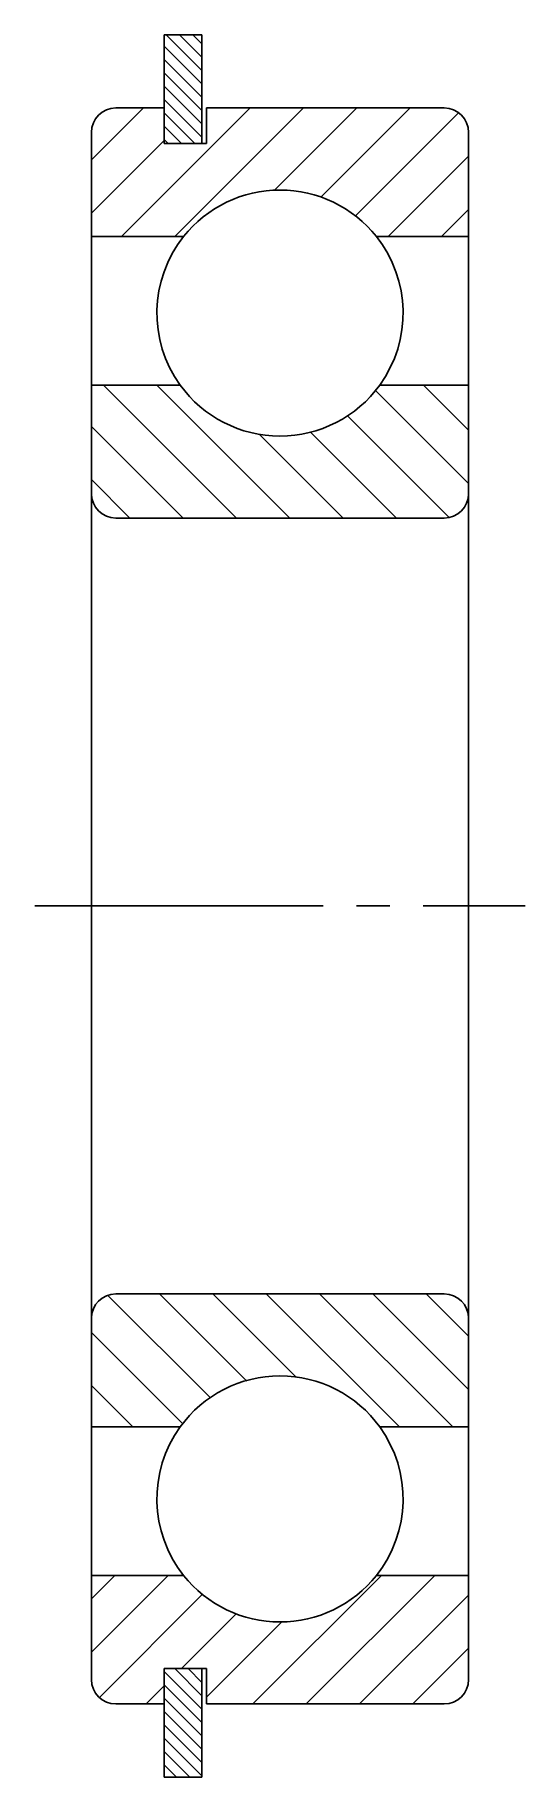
# Model space of a CAD drawing. Extents: x 94 to 203, y 170 to 275.
# Drawn here: x 180.8 to 202.9, y 196.6 to 275.2 of the extents above; entities outside this region: 2.
import ezdxf

# ---------------------------------------------------------------- set-up
doc = ezdxf.new("R2010")
doc.units = 0
doc.linetypes.add('CENTER', pattern=[17.5, 13, -1.5, 1.5, -1.5])
doc.linetypes.add('CNS_SOLID', pattern=[0])
doc.layers.get('0').update_dxf_attribs({"linetype": 'CONTINUOUS'})
doc.layers.add('CENTER', color=1, linetype='CENTER')
doc.layers.add('VIS', color=7, linetype='CNS_SOLID')
doc.styles.get("Standard").update_dxf_attribs({"font": 'txt.shx', "bigfont": '@extfont2.shx'})

msp = doc.modelspace()

# ---------------------------------------------------------------- linework, layer by layer
at = {"color": 7, "linetype": 'CONTINUOUS'}
for p, q in [((188.313, 275.187), (186.613, 275.187)), ((186.613, 275.187), (186.613, 271.887)), ((188.313, 270.292), (188.313, 275.187)), ((186.613, 271.887), (184.433, 271.887)), ((186.613, 271.887), (186.613, 270.292)), ((199.233, 271.887), (188.513, 271.887)), ((188.513, 271.887), (188.513, 270.292)), ((183.333, 270.787), (183.333, 266.087)), ((200.333, 266.087), (200.333, 270.787)), ((186.613, 270.292), (188.313, 270.292)), ((188.313, 270.292), (188.513, 270.292)), ((183.333, 266.087), (187.486, 266.087)), ((183.333, 266.087), (183.333, 259.387)), ((196.181, 266.087), (200.333, 266.087)), ((200.333, 266.087), (200.333, 259.387)), ((183.333, 259.387), (183.333, 254.487)), ((187.334, 259.387), (183.333, 259.387)), ((200.333, 259.387), (196.332, 259.387)), ((200.333, 254.487), (200.333, 259.387)), ((183.333, 254.487), (183.333, 235.887)), ((200.333, 254.487), (200.333, 235.887)), ((184.433, 253.387), (199.233, 253.387)), ((183.333, 217.287), (183.333, 235.887)), ((200.333, 217.287), (200.333, 235.887)), ((184.433, 218.387), (199.233, 218.387)), ((183.333, 212.387), (183.333, 217.287)), ((200.333, 217.287), (200.333, 212.387)), ((187.334, 212.387), (183.333, 212.387)), ((183.333, 205.687), (183.333, 212.387)), ((200.333, 212.387), (196.332, 212.387)), ((200.333, 205.687), (200.333, 212.387)), ((183.333, 200.987), (183.333, 205.687)), ((183.333, 205.687), (187.486, 205.687)), ((196.181, 205.687), (200.333, 205.687)), ((200.333, 205.687), (200.333, 200.987)), ((186.613, 201.482), (188.313, 201.482)), ((186.613, 199.887), (186.613, 201.482)), ((188.313, 201.482), (188.513, 201.482)), ((188.313, 201.482), (188.313, 196.587)), ((188.513, 199.887), (188.513, 201.482)), ((186.613, 199.887), (184.433, 199.887)), ((186.613, 196.587), (186.613, 199.887)), ((199.233, 199.887), (188.513, 199.887)), ((188.313, 196.587), (186.613, 196.587))]:
    msp.add_line(p, q, dxfattribs=at)
for centre, radius, start, end in [((184.433, 270.787), 1.1, 90, 180), ((199.233, 270.787), 1.1, 0, 90), ((191.833, 262.637), 5.55, 38.43465, 141.56535), ((191.833, 262.637), 5.55, 141.56535, 215.84437), ((191.833, 262.637), 5.55, 324.15563, 38.43465), ((191.833, 262.637), 5.55, 215.84437, 324.15563), ((184.433, 254.487), 1.1, 180, 270), ((199.233, 254.487), 1.1, 270, 0), ((184.433, 217.287), 1.1, 90, 180), ((199.233, 217.287), 1.1, 0, 90), ((191.833, 209.137), 5.55, 35.84437, 144.15563), ((191.833, 209.137), 5.55, 144.15563, 218.43465), ((191.833, 209.137), 5.55, 321.56535, 35.84437), ((191.833, 209.137), 5.55, 218.43465, 321.56535), ((184.433, 200.987), 1.1, 180, 270), ((199.233, 200.987), 1.1, 270, 0)]:
    msp.add_arc(centre, radius, start, end, dxfattribs=at)
at = {"layer": 'CENTER', "color": 1, "linetype": 'CENTER'}
msp.add_line((180.783, 235.887), (202.883, 235.887), dxfattribs=at)
at = {"layer": 'VIS', "color": 3}
for p, q in [((188.313, 273.581), (186.707, 275.187)), ((188.313, 274.182), (187.308, 275.187)), ((188.313, 274.783), (187.909, 275.187)), ((188.313, 272.98), (186.613, 274.68)), ((188.313, 272.378), (186.613, 274.078)), ((188.313, 271.777), (186.613, 273.477)), ((188.313, 271.176), (186.613, 272.876)), ((188.313, 270.575), (186.613, 272.275)), ((183.333, 269.545), (185.675, 271.887)), ((184.683, 266.087), (190.483, 271.887)), ((187.996, 270.292), (186.613, 271.674)), ((187.087, 266.087), (192.887, 271.887)), ((191.568, 268.163), (195.292, 271.887)), ((193.672, 267.863), (197.696, 271.887)), ((195.221, 267.008), (199.883, 271.67)), ((183.333, 267.141), (186.613, 270.421)), ((187.395, 270.292), (186.613, 271.073)), ((186.794, 270.292), (186.613, 270.472)), ((196.704, 266.087), (200.333, 269.716)), ((199.108, 266.087), (200.333, 267.312)), ((189.875, 253.387), (183.875, 259.387)), ((189.875, 253.387), (183.875, 259.387)), ((192.279, 253.387), (186.279, 259.387)), ((192.279, 253.387), (186.279, 259.387)), ((200.333, 257.353), (198.3, 259.387)), ((200.333, 257.353), (198.3, 259.387)), ((200.333, 254.949), (196.128, 259.154)), ((200.333, 254.949), (196.128, 259.154)), ((199.465, 253.413), (194.875, 258.003)), ((199.465, 253.413), (194.875, 258.003)), ((187.471, 253.387), (183.333, 257.524)), ((187.471, 253.387), (183.333, 257.524)), ((194.683, 253.387), (190.894, 257.176)), ((194.683, 253.387), (190.894, 257.176)), ((197.087, 253.387), (193.195, 257.279)), ((197.087, 253.387), (193.195, 257.279)), ((185.066, 253.387), (183.333, 255.12)), ((185.066, 253.387), (183.333, 255.12)), ((188.695, 213.696), (184.07, 218.321)), ((190.339, 214.456), (186.408, 218.387)), ((192.583, 214.616), (188.812, 218.387)), ((197.217, 212.387), (191.217, 218.387)), ((199.621, 212.387), (193.621, 218.387)), ((200.333, 214.078), (196.025, 218.387)), ((200.333, 216.483), (198.429, 218.387)), ((187.458, 212.528), (183.333, 216.653)), ((185.196, 212.387), (183.333, 214.249)), ((183.333, 204.633), (184.387, 205.687)), ((183.333, 202.228), (186.791, 205.687)), ((190.608, 199.887), (196.408, 205.687)), ((193.012, 199.887), (198.812, 205.687)), ((183.69, 200.181), (188.347, 204.838)), ((195.416, 199.887), (200.333, 204.803)), ((187.395, 201.482), (189.863, 203.95)), ((188.513, 200.196), (191.911, 203.594)), ((197.821, 199.887), (200.333, 202.399)), ((188.313, 199.653), (186.613, 201.353)), ((188.313, 200.254), (187.085, 201.482)), ((188.313, 200.855), (187.686, 201.482)), ((188.313, 201.456), (188.287, 201.482)), ((185.8, 199.887), (186.613, 200.7)), ((188.313, 199.052), (186.613, 200.752)), ((188.313, 198.45), (186.613, 200.15)), ((188.313, 197.849), (186.613, 199.549)), ((188.313, 197.248), (186.613, 198.948)), ((188.313, 196.647), (186.613, 198.347)), ((187.773, 196.587), (186.613, 197.746)), ((187.172, 196.587), (186.613, 197.145))]:
    msp.add_line(p, q, dxfattribs=at)

# ---------------------------------------------------------------- texts
at = {"color": 7, "linetype": 'CONTINUOUS'}
for p in [(93.047, 175.217), (93.047, 170.494)]:
    msp.add_text('B6207ZZNR', height=3.2, dxfattribs=at).set_placement(p)

doc.saveas('drawing.dxf')
